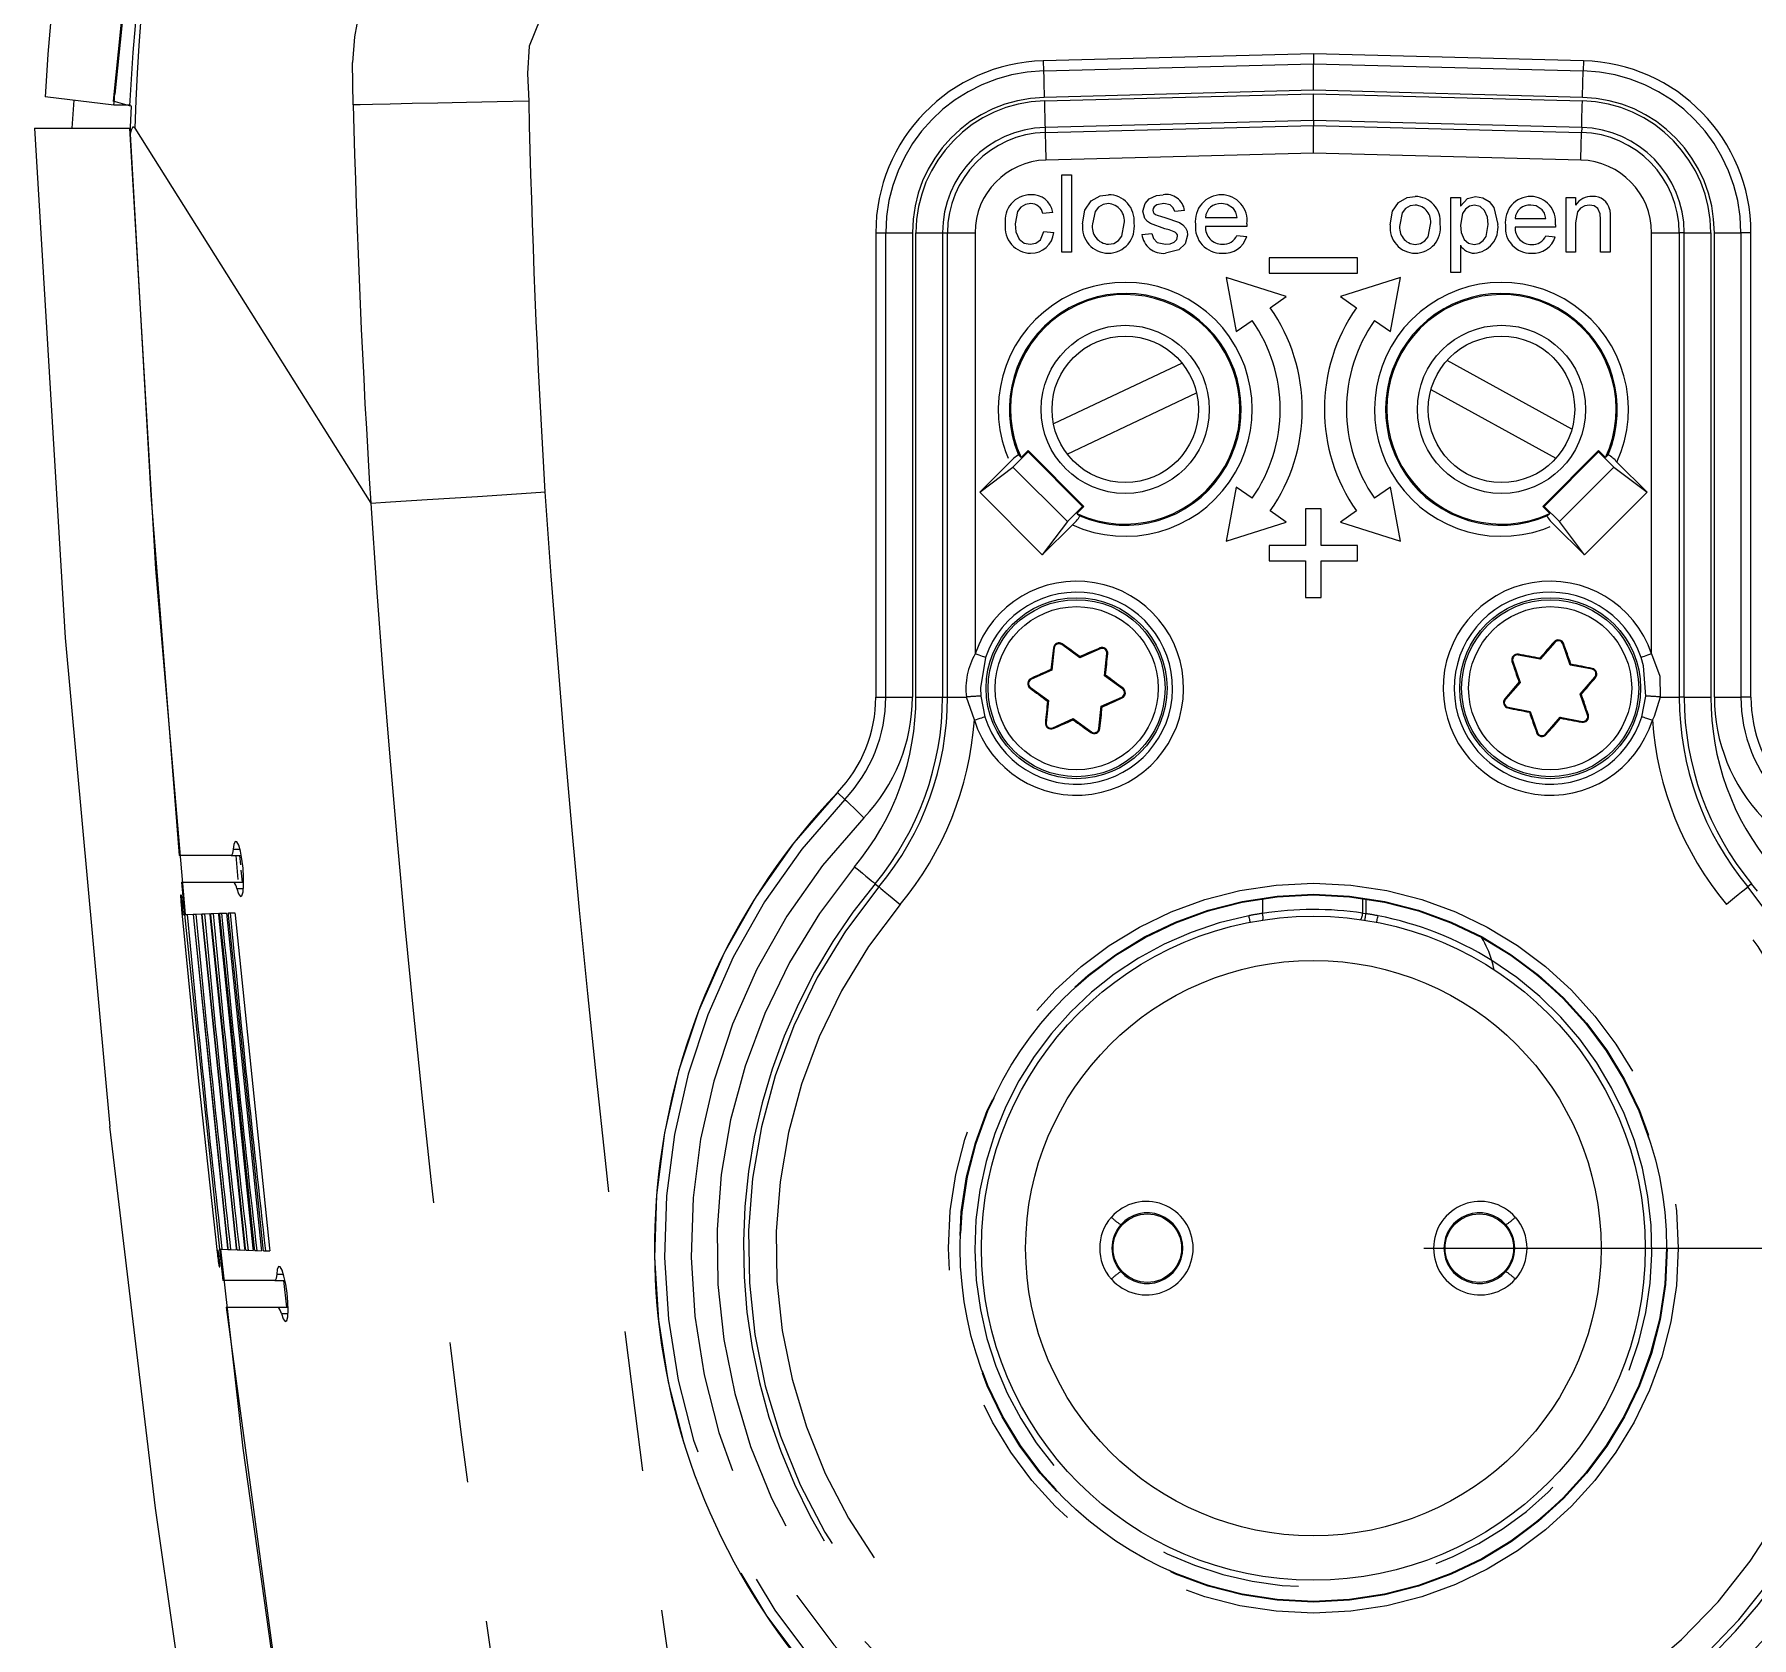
# Model space of a CAD drawing. Header units: millimetres. Extents: x 2 to 603, y 5 to 415.
# Drawn here: x 477.33 to 492.85, y 145.55 to 160.03 of the extents above; entities that cross this region are included whole.
import ezdxf

# ---------------------------------------------------------------- set-up
doc = ezdxf.new("R2010")
doc.units = ezdxf.units.MM
doc.linetypes.add('SLD-Durchgehend', pattern=[0])
doc.linetypes.add('SLD-Phantom', pattern=[12.7, 6.35, -1.27, 1.27, -1.27, 1.27, -1.27])
doc.styles.add('SLDTEXTSTYLE0', font='GOTHIC.TTF', dxfattribs={"width": 0.913})
doc.dimstyles.new('SLDDIMSTYLE2', dxfattribs={"dimtxt": 5, "dimasz": 3.302, "dimexe": 0, "dimexo": 0.0625, "dimgap": 1.25, "dimtad": 1, "dimdec": 0, "dimlfac": 5, "dimrnd": 1e-09, "dimzin": 12, "dimdsep": 46, "dimtxsty": 'SLDTEXTSTYLE0', "dimsah": 1, "dimcen": 0.09, "dimadec": 0, "dimazin": 3, "dimtfac": 1, "dimtdec": 0, "dimtofl": 0, "dimtmove": 0, "dimatfit": 3, "dimfxl": 0, "dimfrac": 2, "dimtolj": 1, "dimtzin": 12, "dimarcsym": 0})

# ---------------------------------------------------------------- blocks, each defined once
blk = doc.blocks.new('_D_9')
at = {"color": 7, "linetype": 'SLD-Durchgehend', "lineweight": 0}
for p, q in [((511.543, 149.066), (511.543, 162.311)), ((489.889, 149.066), (512.543, 149.066)), ((511.543, 137.942), (511.543, 149.066)), ((496.161, 137.942), (512.543, 137.942))]:
    blk.add_line(p, q, dxfattribs=at)
for points in [[(511.543, 149.066), (511.035, 145.764), (512.051, 145.764)], [(511.543, 137.942), (512.051, 141.244), (511.035, 141.244)]]:
    blk.add_solid(points, dxfattribs=at)
at = {"color": 7, "linetype": 'SLD-Durchgehend', "lineweight": 0, "insert": (505.156, 150.86, -91.708), "char_height": 5, "attachment_point": 1, "rotation": 90, "style": 'SLDTEXTSTYLE0'}
blk.add_mtext('56', dxfattribs=at)

msp = doc.modelspace()

# ---------------------------------------------------------------- linework, layer by layer
at = {"color": 7, "linetype": 'SLD-Durchgehend', "lineweight": 15}
for p, q in [((488.8893, 159.8596), (486.4487, 159.7957)), ((491.33, 159.7957), (488.8893, 159.8596)), ((488.8893, 159.8596), (488.8893, 159.7688)), ((486.4487, 159.7957), (486.4487, 159.7957)), ((488.8893, 159.5288), (488.8893, 159.7688)), ((491.33, 159.7957), (491.33, 159.7957)), ((478.0498, 159.3955), (477.428, 159.4698)), ((477.6878, 159.4387), (477.6701, 159.1858)), ((478.1906, 159.3872), (478.0423, 159.4311)), ((478.1995, 159.3955), (478.0498, 159.3955)), ((488.8893, 159.2564), (488.8893, 159.4964)), ((478.2077, 159.3858), (478.1906, 159.3872)), ((478.1955, 159.1317), (478.2077, 159.3858)), ((488.8893, 159.2564), (488.8893, 159.2113)), ((477.3306, 159.1858), (478.1901, 159.1858)), ((478.1901, 159.1858), (478.1981, 159.1858)), ((488.8893, 158.9613), (488.8893, 159.2113)), ((486.6155, 158.0658), (486.6155, 158.7641)), ((486.6155, 158.7641), (486.705, 158.7641)), ((486.705, 158.7641), (486.705, 158.0658)), ((490.131, 157.8835), (490.131, 158.5607)), ((490.131, 158.5607), (490.2178, 158.5607)), ((490.2178, 158.5607), (490.2178, 158.4821)), ((491.1728, 158.0658), (491.1728, 158.5607)), ((491.1728, 158.5607), (491.2596, 158.5607)), ((491.2596, 158.5607), (491.2596, 158.4916)), ((486.5349, 158.4239), (486.4454, 158.415)), ((487.7256, 158.4418), (487.6361, 158.4329)), ((487.9136, 158.3792), (488.2001, 158.3792)), ((490.7127, 158.3697), (490.9905, 158.3697)), ((491.2596, 158.3312), (491.2596, 158.0658)), ((491.4854, 158.0658), (491.4854, 158.3613)), ((491.5722, 158.3686), (491.5722, 158.0658)), ((484.9349, 158.2418), (484.9349, 154.0458)), ((484.9349, 158.2418), (484.9349, 158.2418)), ((486.4543, 158.2538), (486.5438, 158.2449)), ((487.3406, 158.227), (487.4302, 158.2359)), ((488.2892, 158.2986), (487.9136, 158.2986)), ((488.1991, 158.218), (488.2868, 158.2091)), ((491.0769, 158.2915), (490.7127, 158.2915)), ((490.9895, 158.2134), (491.0746, 158.2047)), ((492.8438, 154.0458), (492.8438, 158.2418)), ((486.705, 158.0658), (486.6155, 158.0658)), ((489.2893, 158.0158), (488.4893, 158.0158)), ((488.4893, 158.0158), (488.4893, 157.8758)), ((489.2893, 157.8758), (489.2893, 158.0158)), ((490.2178, 158.1279), (490.2178, 157.8835)), ((491.2596, 158.0658), (491.1728, 158.0658)), ((491.5722, 158.0658), (491.4854, 158.0658)), ((488.1012, 157.8368), (488.1927, 157.3484)), ((488.6435, 157.664), (488.1012, 157.8368)), ((488.4893, 157.8758), (489.2893, 157.8758)), ((489.6775, 157.8368), (489.1352, 157.664)), ((489.586, 157.3484), (489.6775, 157.8368)), ((490.2178, 157.8835), (490.131, 157.8835)), ((488.5, 157.5635), (488.6435, 157.664)), ((489.1352, 157.664), (489.2787, 157.5635)), ((488.1927, 157.3484), (488.3362, 157.4488)), ((489.4425, 157.4488), (489.586, 157.3484)), ((487.7026, 157.0633), (486.5408, 156.5151)), ((491.2262, 156.4665), (490.0972, 157.0879)), ((486.6653, 156.2421), (487.8342, 156.7937)), ((489.9525, 156.8251), (491.0815, 156.2037)), ((486.1461, 156.1682), (485.8741, 155.8963)), ((486.3125, 156.2605), (486.1746, 156.1226)), ((486.3125, 156.2728), (486.2489, 156.2092)), ((486.3125, 156.2605), (486.3125, 156.2728)), ((486.8164, 155.769), (486.3125, 156.2728)), ((486.804, 155.769), (486.3125, 156.2605)), ((491.4662, 156.2728), (490.9623, 155.769)), ((491.4662, 156.2605), (490.9747, 155.769)), ((491.4662, 156.2605), (491.4662, 156.2728)), ((491.5298, 156.2092), (491.4662, 156.2728)), ((491.6041, 156.1226), (491.4662, 156.2605)), ((491.9046, 155.8963), (491.6326, 156.1682)), ((485.8741, 155.8963), (486.1744, 156.1226)), ((486.1746, 156.1226), (486.1744, 156.1226)), ((486.1744, 156.1226), (486.6661, 155.6308)), ((486.1746, 156.1226), (486.6661, 155.6311)), ((491.1126, 155.6308), (491.6043, 156.1226)), ((491.1126, 155.6311), (491.6041, 156.1226)), ((491.6041, 156.1226), (491.6043, 156.1226)), ((491.6043, 156.1226), (491.9046, 155.8963)), ((486.4398, 155.3306), (485.8741, 155.8963)), ((488.1927, 155.9433), (488.1012, 155.4548)), ((488.3362, 155.8428), (488.1927, 155.9433)), ((489.586, 155.9433), (489.4425, 155.8428)), ((489.6775, 155.4548), (489.586, 155.9433)), ((491.9046, 155.8963), (491.3389, 155.3306)), ((480.3703, 155.7982), (480.371, 155.7976)), ((486.6661, 155.6311), (486.804, 155.769)), ((486.7527, 155.7053), (486.8164, 155.769)), ((486.804, 155.769), (486.8164, 155.769)), ((488.6435, 155.6276), (488.5, 155.7281)), ((488.8196, 155.7458), (488.8196, 155.4158)), ((488.9591, 155.7458), (488.8196, 155.7458)), ((488.9591, 155.4158), (488.9591, 155.7458)), ((489.2787, 155.7281), (489.1352, 155.6276)), ((490.9623, 155.769), (491.026, 155.7053)), ((490.9747, 155.769), (490.9623, 155.769)), ((490.9747, 155.769), (491.1126, 155.6311)), ((486.6661, 155.6308), (486.4398, 155.3306)), ((486.4398, 155.3306), (486.7117, 155.6025)), ((486.6661, 155.6311), (486.6661, 155.6308)), ((488.1012, 155.4548), (488.6435, 155.6276)), ((489.1352, 155.6276), (489.6775, 155.4548)), ((491.067, 155.6025), (491.3389, 155.3306)), ((491.1126, 155.6311), (491.1126, 155.6308)), ((491.3389, 155.3306), (491.1126, 155.6308)), ((488.4893, 155.4158), (488.4893, 155.2758)), ((488.8196, 155.4158), (488.4893, 155.4158)), ((489.2893, 155.4158), (488.9591, 155.4158)), ((489.2893, 155.2758), (489.2893, 155.4158)), ((488.4893, 155.2758), (488.8196, 155.2758)), ((488.8196, 155.2758), (488.8196, 154.9458)), ((488.9591, 155.2758), (489.2893, 155.2758)), ((488.9591, 154.9458), (488.9591, 155.2758)), ((488.8196, 154.9458), (488.9591, 154.9458)), ((486.5473, 154.4897), (486.5259, 154.2887)), ((486.7787, 154.4008), (486.6154, 154.5199)), ((486.9634, 154.4827), (486.7787, 154.4008)), ((487.0022, 154.2379), (487.0236, 154.4388)), ((490.9389, 154.3872), (490.7404, 154.4254)), ((491.0712, 154.5399), (490.9389, 154.3872)), ((491.2104, 154.3349), (491.1443, 154.5258)), ((486.5259, 154.2887), (486.3411, 154.2068)), ((486.5172, 154.295), (486.5259, 154.2887)), ((486.7798, 154.4115), (486.7787, 154.4008)), ((490.6917, 154.3691), (490.7578, 154.1781)), ((490.9354, 154.3973), (490.9389, 154.3872)), ((491.2175, 154.343), (491.2104, 154.3349)), ((491.4089, 154.2966), (491.2104, 154.3349)), ((486.3332, 154.1328), (486.4965, 154.0137)), ((487.012, 154.2422), (487.0022, 154.2379)), ((487.1655, 154.1189), (487.0022, 154.2379)), ((490.7578, 154.1781), (490.6255, 154.0254)), ((490.7473, 154.1802), (490.7578, 154.1781)), ((491.3009, 154.0735), (491.4332, 154.2262)), ((486.4965, 154.0137), (486.4751, 153.8128)), ((486.4867, 154.0094), (486.4965, 154.0137)), ((486.9514, 153.762), (486.9728, 153.9629)), ((486.9728, 153.9629), (487.1576, 154.0448)), ((486.9815, 153.9566), (486.9728, 153.9629)), ((491.367, 153.8826), (491.3009, 154.0735)), ((491.3114, 154.0715), (491.3009, 154.0735)), ((486.5353, 153.7689), (486.72, 153.8508)), ((486.7189, 153.8402), (486.72, 153.8508)), ((486.72, 153.8508), (486.8833, 153.7318)), ((490.6498, 153.955), (490.8483, 153.9168)), ((490.8412, 153.9087), (490.8483, 153.9168)), ((490.8483, 153.9168), (490.9144, 153.7258)), ((490.9875, 153.7117), (491.1198, 153.8645)), ((491.1233, 153.8544), (491.1198, 153.8645)), ((491.1198, 153.8645), (491.3183, 153.8263)), ((479.1094, 152.6133), (478.6396, 152.6133)), ((479.1094, 152.6133), (479.2003, 152.6133)), ((479.1507, 152.6133), (479.1704, 152.397)), ((479.1854, 152.6133), (479.1929, 152.5313)), ((479.1973, 152.4823), (479.2073, 152.3733)), ((478.6614, 152.3733), (478.6885, 152.0811)), ((478.6614, 152.3733), (479.1311, 152.3733)), ((479.1311, 152.3733), (479.222, 152.3733)), ((478.6789, 152.0757), (478.674, 152.126)), ((479.0234, 152.0927), (479.0672, 152.0943)), ((479.0839, 152.0949), (479.1017, 152.0955)), ((479.1017, 152.0955), (479.1433, 152.0969)), ((488.4293, 152.2241), (488.4293, 152.091)), ((478.6885, 152.0811), (478.7114, 152.0819)), ((478.6885, 152.0811), (479.0027, 149.0563)), ((478.7114, 152.0819), (478.7644, 152.0837)), ((478.7674, 152.0838), (478.7894, 152.0846)), ((478.7894, 152.0846), (478.8403, 152.0864)), ((478.8463, 152.0866), (478.8674, 152.0873)), ((478.8674, 152.0873), (478.9162, 152.089)), ((478.9253, 152.0893), (478.9454, 152.09)), ((478.9454, 152.09), (478.992, 152.0917)), ((479.0042, 152.0921), (479.0234, 152.0927)), ((488.4293, 152.091), (488.4294, 152.0897)), ((478.0111, 150.1649), (478.0119, 150.1649)), ((478.9958, 149.026), (478.993, 149.0515)), ((479.0027, 149.0563), (479.0352, 148.7733)), ((479.0027, 149.0563), (479.0258, 149.0555)), ((479.0258, 149.0555), (479.079, 149.0536)), ((479.0825, 149.0535), (479.1045, 149.0527)), ((479.1045, 149.0527), (479.1553, 149.0509)), ((479.1623, 149.0507), (479.1833, 149.05)), ((479.1833, 149.05), (479.2316, 149.0483)), ((479.262, 149.0472), (479.3079, 149.0456)), ((479.3219, 149.0451), (479.3408, 149.0445)), ((479.3408, 149.0445), (479.3835, 149.043)), ((479.4025, 149.0423), (479.4198, 149.0417)), ((479.4198, 149.0417), (479.46, 149.0403)), ((479.5041, 148.7733), (479.0352, 148.7733)), ((479.5041, 148.7733), (479.5949, 148.7733)), ((479.5826, 148.7733), (479.6107, 148.5333)), ((479.0633, 148.5333), (479.7718, 143.3064)), ((479.0633, 148.5333), (479.5321, 148.5333)), ((479.5321, 148.5333), (479.6229, 148.5333))]:
    msp.add_line(p, q, dxfattribs=at)
at = {"color": 7, "linetype": 'SLD-Phantom', "lineweight": 0}
for p, q in [((488.8893, 159.8596), (486.4487, 159.7957)), ((491.33, 159.7957), (488.8893, 159.8596)), ((486.4487, 159.7957), (486.451, 159.705)), ((486.451, 159.705), (488.8893, 159.7688)), ((488.8893, 159.7688), (491.3277, 159.705)), ((491.33, 159.7957), (491.3277, 159.705)), ((477.6881, 159.4387), (477.6704, 159.1858)), ((488.8893, 159.5288), (486.4573, 159.4651)), ((486.4582, 159.4328), (488.8893, 159.4964)), ((491.3214, 159.4651), (488.8893, 159.5288)), ((488.8893, 159.4964), (491.3205, 159.4328)), ((488.8893, 159.2564), (486.4644, 159.1929)), ((491.3143, 159.1929), (488.8893, 159.2564)), ((486.4644, 159.1929), (486.4656, 159.1478)), ((486.4656, 159.1478), (488.8893, 159.2113)), ((488.8893, 159.2113), (491.3131, 159.1478)), ((491.3143, 159.1929), (491.3131, 159.1478)), ((488.8893, 158.9613), (486.4722, 158.898)), ((491.3065, 158.898), (488.8893, 158.9613)), ((484.9349, 158.2418), (485.0256, 158.2418)), ((484.9349, 158.2418), (484.9349, 154.0458)), ((485.0256, 158.2418), (485.2655, 158.2418)), ((485.0256, 154.0458), (485.0256, 158.2418)), ((485.2655, 158.2418), (485.2655, 154.0458)), ((485.2979, 158.2418), (485.5379, 158.2418)), ((485.2979, 154.0458), (485.2979, 158.2418)), ((485.5379, 158.2418), (485.583, 158.2418)), ((485.5379, 158.2418), (485.5379, 154.0458)), ((485.583, 154.0458), (485.583, 158.2418)), ((485.583, 158.2418), (485.8329, 158.2418)), ((485.8329, 158.2418), (485.8329, 154.4356)), ((491.9458, 154.4356), (491.9458, 158.2418)), ((491.9458, 158.2418), (492.1957, 158.2418)), ((492.1957, 158.2418), (492.1957, 154.0458)), ((492.2408, 158.2418), (492.1957, 158.2418)), ((492.2408, 154.0458), (492.2408, 158.2418)), ((492.2408, 158.2418), (492.4808, 158.2418)), ((492.4808, 158.2418), (492.4808, 154.0458)), ((492.5132, 158.2418), (492.7531, 158.2418)), ((492.5132, 154.0458), (492.5132, 158.2418)), ((492.7531, 158.2418), (492.7531, 154.0458)), ((492.8438, 158.2418), (492.7531, 158.2418)), ((492.8438, 154.0458), (492.8438, 158.2418)), ((492.8438, 158.2418), (492.8438, 158.2418)), ((486.5395, 154.4905), (486.5473, 154.4897)), ((486.62, 154.5262), (486.6154, 154.5199)), ((486.9602, 154.4899), (486.9634, 154.4827)), ((487.0314, 154.438), (487.0236, 154.4388)), ((490.7419, 154.4331), (490.7404, 154.4254)), ((491.0652, 154.545), (491.0712, 154.5399)), ((491.1518, 154.5284), (491.1443, 154.5258)), ((490.6842, 154.3665), (490.6917, 154.3691)), ((491.4103, 154.3044), (491.4089, 154.2966)), ((486.3286, 154.1264), (486.3332, 154.1328)), ((486.338, 154.214), (486.3411, 154.2068)), ((487.1701, 154.1252), (487.1655, 154.1189)), ((491.4392, 154.2211), (491.4332, 154.2262)), ((484.9349, 154.0458), (485.0256, 154.0458)), ((484.9349, 154.0458), (484.9349, 154.0458)), ((485.0256, 154.0458), (485.2655, 154.0458)), ((485.2979, 154.0458), (485.5379, 154.0458)), ((485.5379, 154.0458), (485.583, 154.0458)), ((485.583, 154.0458), (485.7538, 154.0458)), ((485.8256, 153.8386), (485.7538, 154.0458)), ((485.8851, 154.0541), (485.921, 153.8683)), ((487.1607, 154.0376), (487.1576, 154.0448)), ((490.6195, 154.0305), (490.6255, 154.0254)), ((491.8577, 153.8683), (491.8936, 154.0541)), ((492.0249, 154.0458), (492.1957, 154.0458)), ((492.2408, 154.0458), (492.1957, 154.0458)), ((492.2408, 154.0458), (492.4808, 154.0458)), ((492.5132, 154.0458), (492.7531, 154.0458)), ((492.8438, 154.0458), (492.7531, 154.0458)), ((492.8438, 154.0458), (492.8438, 154.0458)), ((486.4673, 153.8136), (486.4751, 153.8128)), ((490.6484, 153.9473), (490.6498, 153.955)), ((491.3168, 153.8185), (491.3183, 153.8263)), ((491.3745, 153.8851), (491.367, 153.8826)), ((486.5385, 153.7617), (486.5353, 153.7689)), ((486.8787, 153.7254), (486.8833, 153.7318)), ((486.9592, 153.7611), (486.9514, 153.762)), ((490.9069, 153.7233), (490.9144, 153.7258)), ((490.9935, 153.7066), (490.9875, 153.7117)), ((484.5889, 153.1843), (484.6544, 153.1215)), ((479.1283, 152.6711), (479.1876, 152.6711)), ((479.1604, 152.3155), (479.2197, 152.3155)), ((484.9284, 152.3595), (484.963, 152.3307)), ((492.8503, 152.3595), (492.8156, 152.3307)), ((489.3346, 152.2262), (489.3346, 152.0945)), ((489.3346, 152.0945), (489.3643, 152.0887)), ((489.3643, 152.2219), (489.3643, 152.0887)), ((479.5214, 148.8311), (479.5806, 148.8311)), ((479.5629, 148.4755), (479.6221, 148.4755))]:
    msp.add_line(p, q, dxfattribs=at)
at = {"color": 7, "linetype": 'SLD-Durchgehend', "lineweight": 15, "flags": 128}
for points in [[(478.7148, 163.9807), (478.2737, 161.7214), (478.0423, 159.4311)], [(478.7363, 164.0308), (478.2938, 161.7883), (478.0569, 159.4953)], [(477.4535, 159.8544), (477.4364, 159.6114), (477.428, 159.4698)], [(477.3306, 159.1858), (477.6101, 154.5797), (478.0119, 150.1649)], [(478.1901, 159.1858), (478.4259, 155.2057), (478.6945, 152.0813)], [(478.2389, 159.1871), (478.2207, 159.1974), (478.2049, 159.1698), (478.1955, 159.1317)], [(478.1955, 159.1317), (478.3821, 155.8699), (478.6396, 152.6133)], [(478.2389, 159.1871), (479.4049, 157.3331), (480.3703, 155.7982)], [(486.3347, 158.5045), (486.2868, 158.4968), (486.245, 158.4721), (486.2156, 158.4335), (486.1947, 158.3214)], [(486.8035, 158.321), (486.8239, 158.4467), (486.8803, 158.529)], [(486.8803, 158.529), (486.9628, 158.5749), (487.0365, 158.5851)], [(487.0365, 158.5045), (486.9884, 158.4965), (486.9465, 158.4716), (486.9161, 158.4334), (486.893, 158.3213)], [(487.3496, 158.4371), (487.3679, 158.5068), (487.4057, 158.5493)], [(487.4057, 158.5493), (487.473, 158.5786), (487.5306, 158.5851)], [(487.5372, 158.5045), (487.4748, 158.4947), (487.4498, 158.4755), (487.4418, 158.4618), (487.4391, 158.4462)], [(487.6361, 158.4329), (487.623, 158.468), (487.5949, 158.4929), (487.5372, 158.5045)], [(488.1672, 158.4617), (488.1112, 158.4968), (488.0595, 158.5045)], [(488.2001, 158.3792), (488.1886, 158.4284), (488.1672, 158.4617)], [(489.5841, 158.3132), (489.6039, 158.4352), (489.6585, 158.515)], [(489.6585, 158.515), (489.7385, 158.5595), (489.8101, 158.5694)], [(489.8101, 158.4912), (489.7634, 158.4835), (489.7227, 158.4593), (489.6933, 158.4223), (489.6709, 158.3135)], [(490.2178, 158.4821), (490.2829, 158.5515), (490.3554, 158.5694)], [(490.3458, 158.4912), (490.3011, 158.481), (490.2643, 158.4533), (490.238, 158.4155), (490.2178, 158.3092)], [(490.4696, 158.3157), (490.463, 158.3826), (490.4359, 158.4437), (490.3965, 158.4784), (490.3458, 158.4912)], [(490.3554, 158.5694), (490.4218, 158.5583), (490.4795, 158.5238), (490.521, 158.4708), (490.5564, 158.3169)], [(490.9586, 158.4497), (490.9043, 158.4838), (490.8542, 158.4912)], [(491.3862, 158.4912), (491.3433, 158.4847), (491.305, 158.4645), (491.2775, 158.4313), (491.2596, 158.3312)], [(491.4854, 158.3613), (491.4818, 158.4138), (491.4608, 158.4613), (491.4267, 158.4842), (491.3862, 158.4912)], [(486.1947, 158.3214), (486.2015, 158.2491), (486.2307, 158.1832), (486.2756, 158.1486), (486.3312, 158.1374)], [(487.0365, 158.1374), (487.0851, 158.1457), (487.1269, 158.1716), (487.1571, 158.2105), (487.1795, 158.3239)], [(487.5482, 158.2775), (487.4174, 158.3237), (487.3892, 158.3438), (487.3674, 158.3707), (487.3496, 158.4371)], [(487.4391, 158.4462), (487.4421, 158.4304), (487.4485, 158.4195)], [(487.4485, 158.4195), (487.4637, 158.4062), (487.478, 158.399)], [(487.478, 158.399), (487.5158, 158.3877), (487.5457, 158.3794)], [(487.5457, 158.3794), (487.6806, 158.3332), (487.7104, 158.3137), (487.7341, 158.2871), (487.7483, 158.2545), (487.7525, 158.2191)], [(488.2896, 158.3215), (488.2894, 158.3087), (488.2892, 158.2986)], [(489.8101, 158.1353), (489.8571, 158.1433), (489.8977, 158.1684), (489.927, 158.2061), (489.9487, 158.3161)], [(490.2178, 158.3092), (490.2243, 158.2424), (490.2512, 158.1813), (490.2913, 158.1474), (490.3422, 158.1353)], [(490.3422, 158.1353), (490.3872, 158.1445), (490.4248, 158.1711), (490.4508, 158.2091), (490.4696, 158.3157)], [(490.9905, 158.3697), (490.9794, 158.4174), (490.9586, 158.4497)], [(491.0773, 158.3138), (491.0771, 158.3013), (491.0769, 158.2915)], [(491.5677, 158.4497), (491.5716, 158.4044), (491.5722, 158.3686)], [(486.3312, 158.1374), (486.3825, 158.1471), (486.4244, 158.178), (486.4543, 158.2538)], [(487.4302, 158.2359), (487.4453, 158.1894), (487.4792, 158.1546), (487.5535, 158.1374)], [(487.6323, 158.2513), (487.5857, 158.2674), (487.5482, 158.2775)], [(487.7525, 158.2191), (487.7312, 158.1423), (487.6742, 158.0866), (487.5526, 158.0569)], [(487.5535, 158.1374), (487.5943, 158.1411), (487.6321, 158.1563), (487.6543, 158.1794), (487.6629, 158.21)], [(480.371, 155.7976), (480.5478, 155.8089), (480.8821, 155.8305), (481.3363, 155.8597), (481.9075, 155.8964), (481.9454, 155.8989)], [(479.1604, 152.3155), (479.1769, 152.2667), (479.1931, 152.2444), (479.207, 152.2512), (479.2171, 152.2861), (479.2222, 152.3442), (479.2219, 152.4181), (479.2164, 152.4995), (479.2065, 152.5804), (479.193, 152.6524), (479.1771, 152.7074), (479.1608, 152.7383), (479.146, 152.7407), (479.1345, 152.7141), (479.1283, 152.6711)], [(479.1283, 152.6711), (479.1224, 152.6327), (479.1131, 152.6145), (479.1094, 152.6133)], [(478.6598, 152.2542), (478.6579, 152.2544), (478.6559, 152.2546), (478.6521, 152.2551)], [(478.6618, 152.126), (478.8147, 150.5752), (478.9836, 149.026)], [(479.0672, 152.0943), (479.3809, 149.0658), (479.3835, 149.043)], [(479.4025, 149.0423), (479.3998, 149.0658), (479.0857, 152.0753), (479.0839, 152.0949)], [(479.1433, 152.0969), (479.1454, 152.0741), (479.4571, 149.0658), (479.46, 149.0403)], [(478.7644, 152.0837), (478.7646, 152.0818), (479.0776, 149.0658), (479.079, 149.0536)], [(479.0825, 149.0535), (479.0811, 149.0658), (478.7676, 152.0817), (478.7674, 152.0838)], [(478.8403, 152.0864), (478.8409, 152.0802), (479.1536, 149.0658), (479.1553, 149.0509)], [(479.1623, 149.0507), (479.1606, 149.0658), (478.8469, 152.0801), (478.8463, 152.0866)], [(478.9162, 152.089), (478.9172, 152.0787), (479.2296, 149.0658), (479.2316, 149.0483)], [(479.2421, 149.0479), (479.2401, 149.0658), (478.9263, 152.0785), (478.9253, 152.0893)], [(478.992, 152.0917), (478.9934, 152.0771), (479.3056, 149.0658), (479.3079, 149.0456)], [(479.3219, 149.0451), (479.3196, 149.0658), (479.0056, 152.0769), (479.0042, 152.0921)], [(478.0111, 150.1649), (478.4219, 146.7168), (478.9372, 143.1189)], [(479.0131, 149.0559), (479.2158, 147.26), (479.7699, 143.3002)], [(479.2421, 149.0479), (479.2521, 149.0476), (479.262, 149.0472)], [(479.0008, 148.8968), (479.0026, 148.897), (479.0045, 148.8972), (479.0083, 148.8977)], [(479.5629, 148.4755), (479.5807, 148.4267), (479.5975, 148.4043), (479.6113, 148.4114), (479.6203, 148.4464), (479.6238, 148.5042), (479.6216, 148.5776), (479.6141, 148.6587), (479.6021, 148.7397), (479.5866, 148.812), (479.5693, 148.8674), (479.5521, 148.8984), (479.5371, 148.9006), (479.5264, 148.8739), (479.5214, 148.8311)], [(479.5214, 148.8311), (479.5165, 148.7929), (479.5078, 148.7746), (479.5041, 148.7733)]]:
    msp.add_lwpolyline(points, dxfattribs=at)
at = {"color": 7, "linetype": 'SLD-Phantom', "lineweight": 0, "flags": 128}
for points in [[(482.5853, 160.5182), (482.318, 160.4824), (482.0767, 160.3578), (481.8995, 160.1668), (481.8033, 159.9289), (481.7879, 159.6803), (481.7985, 159.4295)], [(480.2126, 159.3976), (480.2048, 159.7792), (480.2048, 159.7792)], [(486.451, 159.705), (486.4512, 159.6993), (486.4516, 159.685), (486.4521, 159.6624), (486.4529, 159.6326), (486.4539, 159.5965), (486.4549, 159.5555), (486.4561, 159.5112), (486.4573, 159.4651)], [(491.3214, 159.4651), (491.3226, 159.5112), (491.3237, 159.5555), (491.3248, 159.5965), (491.3258, 159.6326), (491.3265, 159.6624), (491.3271, 159.685), (491.3275, 159.6993), (491.3277, 159.705)], [(481.7985, 159.4295), (481.5122, 159.4238), (481.2352, 159.4182), (480.9764, 159.413), (480.7441, 159.4083), (480.5458, 159.4043), (480.388, 159.4011), (480.2757, 159.3988), (480.2126, 159.3976)], [(486.4582, 159.4328), (486.4594, 159.3867), (486.4605, 159.3424), (486.4616, 159.3014), (486.4625, 159.2653), (486.4633, 159.2355), (486.4639, 159.2129), (486.4643, 159.1986), (486.4644, 159.1929)], [(491.3143, 159.1929), (491.3144, 159.1986), (491.3148, 159.2129), (491.3154, 159.2355), (491.3162, 159.2653), (491.3171, 159.3014), (491.3182, 159.3424), (491.3193, 159.3867), (491.3205, 159.4328)], [(486.4656, 159.1478), (486.4658, 159.1419), (486.4662, 159.127), (486.4668, 159.1035), (486.4676, 159.0724), (486.4686, 159.0348), (486.4697, 158.9921), (486.4709, 158.9459), (486.4722, 158.898)], [(491.3065, 158.898), (491.3078, 158.9459), (491.309, 158.9921), (491.3101, 159.0348), (491.3111, 159.0724), (491.3119, 159.1035), (491.3125, 159.127), (491.3129, 159.1419), (491.3131, 159.1478)], [(485.9276, 154.4036), (485.9254, 154.4044), (485.9197, 154.4063), (485.9108, 154.4093), (485.899, 154.4133), (485.8847, 154.4181), (485.8686, 154.4236), (485.8511, 154.4295), (485.8329, 154.4356)], [(491.9458, 154.4356), (491.9276, 154.4295), (491.9101, 154.4236), (491.894, 154.4181), (491.8797, 154.4133), (491.8679, 154.4093), (491.859, 154.4063), (491.8533, 154.4044), (491.8511, 154.4036)], [(491.9458, 154.4356), (492.0202, 154.2344), (492.0249, 154.0458)], [(485.9276, 154.4036), (485.8821, 154.1307), (485.8851, 154.0541)], [(491.8936, 154.0541), (491.8726, 154.329), (491.8511, 154.4036)], [(492.0249, 154.0458), (491.9695, 153.8699), (491.9531, 153.8386)], [(485.8256, 153.8386), (485.8439, 153.8443), (485.8615, 153.8498), (485.8778, 153.8548), (485.8922, 153.8593), (485.9041, 153.863), (485.913, 153.8658), (485.9188, 153.8676), (485.921, 153.8683)], [(491.8577, 153.8683), (491.8599, 153.8676), (491.8657, 153.8658), (491.8746, 153.863), (491.8865, 153.8593), (491.9009, 153.8548), (491.9172, 153.8498), (491.9348, 153.8443), (491.9531, 153.8386)], [(484.6544, 153.1215), (484.6585, 153.1176), (484.6689, 153.1077), (484.6852, 153.0921), (484.7068, 153.0714), (484.7328, 153.0465), (484.7624, 153.0181), (484.7944, 152.9874), (484.8277, 152.9556)], [(484.7439, 152.5129), (484.7793, 152.4835), (484.8134, 152.4551), (484.8449, 152.4289), (484.8727, 152.4058), (484.8956, 152.3867), (484.913, 152.3723), (484.924, 152.3631), (484.9284, 152.3595)], [(484.963, 152.3307), (484.9676, 152.3269), (484.9791, 152.3173), (484.9971, 152.3023), (485.0211, 152.2824), (485.05, 152.2584), (485.0828, 152.2311), (485.1183, 152.2016), (485.1552, 152.1709)], [(492.8156, 152.3307), (492.8111, 152.3269), (492.7996, 152.3173), (492.7815, 152.3023), (492.7576, 152.2824), (492.7287, 152.2584), (492.6959, 152.2311), (492.6604, 152.2016), (492.6235, 152.1709)], [(488.3051, 152.0695), (488.3073, 152.058), (488.3094, 152.047), (488.3114, 152.0368), (488.3132, 152.0279), (488.3146, 152.0205), (488.3156, 152.0151), (488.3163, 152.0118), (488.3165, 152.0106)], [(489.355, 152.0295), (489.3551, 152.0306), (489.3557, 152.034), (489.3565, 152.0395), (489.3577, 152.0468), (489.3591, 152.0558), (489.3607, 152.0661), (489.3624, 152.0772), (489.3643, 152.0887)], [(489.4622, 152.0106), (489.4624, 152.0118), (489.4631, 152.0151), (489.4641, 152.0205), (489.4655, 152.0279), (489.4673, 152.0368), (489.4693, 152.047), (489.4714, 152.058), (489.4736, 152.0695)]]:
    msp.add_lwpolyline(points, dxfattribs=at)
at = {"color": 7, "linetype": 'SLD-Durchgehend', "lineweight": 15}
for centre, radius in [((487.1893, 156.6458), 0.7599), ((490.5893, 156.6458), 0.7599), ((487.1893, 156.6458), 0.6616), ((490.5893, 156.6458), 0.6616), ((486.7493, 154.1258), 0.8176), ((486.7493, 154.1258), 0.8), ((491.0293, 154.1258), 0.8176), ((491.0293, 154.1258), 0.8), ((488.8893, 149.0658), 3.1916), ((488.8893, 149.0658), 3), ((488.8893, 149.0658), 2.6), ((487.3893, 149.0658), 0.3095), ((490.3893, 149.0658), 0.3095)]:
    msp.add_circle(centre, radius, dxfattribs=at)
at = {"color": 7, "linetype": 'SLD-Phantom', "lineweight": 0}
for centre, radius in [((486.7493, 154.1258), 0.7369), ((491.0293, 154.1258), 0.7369), ((488.8893, 149.0658), 3.2983), ((488.8893, 149.0658), 3.1983), ((488.8893, 149.0658), 3.1917)]:
    msp.add_circle(centre, radius, dxfattribs=at)
at = {"color": 7, "linetype": 'SLD-Durchgehend', "lineweight": 15}
for centre, radius, start, end in [((500.3335, 158.149), 22.9434, 159.08161, 175.73731), ((486.4893, 158.2418), 1.5544, 91.5, 180), ((491.2893, 158.2418), 1.5544, 0, 88.5), ((476.0873, 159.585), 1.9716, 354.48359, 357.39169), ((486.3352, 158.3526), 0.2325, 90.26589, 188.29864), ((486.3474, 158.396), 0.1895, 8.46233, 94.02371), ((486.3377, 158.3951), 0.1095, 10.47159, 91.5757), ((487.0365, 158.3514), 0.2337, 354.27546, 89.99824), ((487.0268, 158.3499), 0.1549, 350.34562, 86.3871), ((487.5582, 158.4184), 0.169, 7.98448, 99.4153), ((488.0604, 158.3469), 0.2382, 90.10425, 187.29174), ((488.0494, 158.3687), 0.1362, 85.72701, 175.60215), ((488.0552, 158.3491), 0.236, 353.28495, 88.8626), ((489.8101, 158.3428), 0.2266, 354.27565, 89.99777), ((489.8006, 158.3413), 0.1502, 350.34565, 86.38697), ((490.855, 158.3384), 0.231, 90.10464, 187.29143), ((490.8443, 158.3596), 0.132, 85.72696, 175.60214), ((490.85, 158.3405), 0.2289, 353.28518, 88.86224), ((491.403, 158.3987), 0.1708, 87.52983, 147.03541), ((491.4239, 158.4238), 0.1461, 10.19606, 95.30893), ((486.3361, 158.2896), 0.2328, 172.75286, 269.55827), ((487.0371, 158.2922), 0.2354, 172.9906, 269.86075), ((487.0463, 158.293), 0.1558, 169.54649, 266.42052), ((487.0366, 158.2921), 0.2352, 269.98448, 8.81299), ((488.0579, 158.2919), 0.2351, 173.95029, 271.66293), ((489.8106, 158.2854), 0.2283, 172.99054, 269.86073), ((489.8195, 158.2861), 0.1511, 169.54638, 266.42063), ((489.8101, 158.2852), 0.2281, 269.9843, 8.8131), ((490.3281, 158.2868), 0.2303, 274.27075, 7.50332), ((490.8526, 158.285), 0.228, 173.95024, 271.66296), ((486.3381, 158.2634), 0.2065, 268.93481, 354.86189), ((487.5305, 158.2464), 0.1909, 185.856, 276.64004), ((487.6171, 158.208), 0.0459, 2.56414, 70.614), ((488.0663, 158.2903), 0.1529, 176.90627, 269.92577), ((488.0849, 158.2656), 0.2097, 264.47532, 344.35795), ((488.0754, 158.2721), 0.135, 266.02416, 336.3805), ((490.8607, 158.2835), 0.1483, 176.90622, 269.9258), ((490.8788, 158.2596), 0.2034, 264.47541, 344.35769), ((490.8696, 158.2659), 0.1309, 266.02416, 336.38078), ((490.3465, 158.2095), 0.1524, 212.36309, 269.4966), ((487.1893, 156.6458), 1.0369, 245.09485, 204.90515), ((490.5893, 156.6458), 1.0369, 335.09485, 294.90515), ((487.1893, 156.6458), 1.6, 325, 35), ((490.5893, 156.6458), 1.6, 145, 215), ((487.1893, 156.6458), 1.4, 325, 35), ((490.5893, 156.6458), 1.4, 145, 215), ((486.4079, 155.9401), 0.3473, 121.67949, 138.94388), ((491.433, 156.0135), 0.2525, 37.7768, 61.59982), ((486.5571, 155.8021), 0.2525, 307.776, 331.60042), ((491.295, 155.8644), 0.3473, 211.67935, 228.94422), ((486.7493, 154.1258), 0.8674, 197.27222, 161.3212), ((518.5348, 150.7431), 32.214, 173.31981, 173.66969), ((486.5903, 154.4845), 0.0512, 54.5007, 173.31615), ((486.5901, 154.4851), 0.043, 53.90839, 173.90839), ((467.9038, 128.2901), 32.2278, 54.14713, 54.49685), ((499.7007, 124.9349), 32.1841, 113.31968, 113.66988), ((486.9805, 154.4429), 0.0512, 354.50077, 113.31586), ((486.9809, 154.4434), 0.043, 353.90839, 113.90839), ((454.9941, 157.5245), 32.1856, 354.14695, 354.49714), ((490.7328, 154.3827), 0.0512, 79.69, 198.50513), ((490.7323, 154.3831), 0.043, 79.0975, 199.0975), ((484.9767, 122.7527), 32.2007, 79.33607, 79.68609), ((515.1775, 133.2189), 32.1901, 138.50885, 138.85899), ((491.1036, 154.5111), 0.0512, 19.69011, 138.50489), ((491.1037, 154.5117), 0.043, 19.0975, 139.0975), ((460.8124, 143.6737), 32.2226, 19.33622, 19.686), ((499.6881, 124.9157), 32.1965, 114.14692, 114.49699), ((521.2035, 164.5833), 32.184, 198.50877, 198.85897), ((484.9835, 122.6896), 32.2613, 78.50918, 78.85855), ((491.4007, 154.2544), 0.043, 319.0975, 79.0975), ((491.4001, 154.2542), 0.0512, 319.68986, 78.50517), ((486.3592, 154.1675), 0.0512, 114.5012, 233.31543), ((486.3586, 154.1675), 0.043, 113.90839, 233.90839), ((505.5541, 179.9379), 32.1847, 233.31972, 233.66992), ((467.9381, 128.305), 32.1956, 53.3197, 53.66977), ((487.1401, 154.0841), 0.043, 293.90839, 53.90839), ((487.1395, 154.0842), 0.0512, 294.50092, 53.31567), ((515.1963, 133.1777), 32.2313, 139.33633, 139.68602), ((466.8866, 175.0534), 32.1996, 319.33609, 319.68612), ((483.6893, 154.0458), 1.2456, 316.23826, 0), ((518.5033, 150.7273), 32.1844, 174.14696, 174.49715), ((454.9879, 157.5057), 32.1899, 353.31974, 353.66987), ((473.8096, 183.338), 32.1988, 294.14701, 294.49705), ((490.6586, 153.9974), 0.0512, 139.68986, 258.50517), ((490.658, 153.9972), 0.043, 139.0975, 259.0975), ((460.8403, 143.6633), 32.1997, 18.50882, 18.85885), ((494.0893, 154.0458), 1.2456, 180, 223.76174), ((486.5182, 153.8087), 0.0512, 174.50077, 293.31586), ((486.5178, 153.8082), 0.043, 173.90839, 293.90839), ((473.7883, 183.3391), 32.2085, 293.31981, 293.66975), ((505.5882, 179.9524), 32.2165, 234.14716, 234.497), ((497.0657, 185.5151), 32.2135, 258.50903, 258.85891), ((521.2267, 164.571), 32.2019, 199.33611, 199.68611), ((466.8924, 175.0229), 32.1752, 318.5087, 318.859), ((497.0872, 185.5271), 32.2293, 259.33622, 259.68593), ((491.3259, 153.8689), 0.0512, 259.68987, 18.50526), ((491.3264, 153.8685), 0.043, 259.0975, 19.0975), ((486.9084, 153.7671), 0.0512, 234.50008, 353.31633), ((486.9086, 153.7665), 0.043, 233.90839, 353.90839), ((490.9551, 153.7405), 0.0512, 199.68885, 318.50615), ((490.955, 153.7399), 0.043, 199.0975, 319.0975), ((488.8893, 149.0658), 5.9545, 136.23826, 0), ((480.6828, 152.3422), 2.0326, 182.45526, 186.10728), ((477.1242, 152.019), 1.5535, 3.94651, 8.70513), ((479.0597, 152.3007), 0.1019, 8.36396, 45.45796), ((628.0351, 166.0658), 149.5873, 185.35881, 186.534832), ((628.0351, 166.0658), 149.9771, 185.350068, 186.51248), ((628.0351, 166.0658), 149.8992, 185.351812, 186.516939), ((628.0351, 166.0658), 149.8213, 185.353557, 186.521402), ((628.0351, 166.0658), 149.7433, 185.355305, 186.52587), ((628.0351, 166.0658), 149.6654, 185.357054, 186.530342), ((488.2787, 152.0486), 0.1563, 353.57137, 15.26566), ((489.6267, 151.4043), 0.914, 16.64624, 30.6511), ((489.6264, 151.4043), 0.9143, 11.19841, 16.64546), ((487.3893, 149.0658), 0.32, 221.50578, 138.49422), ((490.3893, 149.0658), 0.32, 41.50578, 318.49422), ((487.3893, 149.0658), 0.32, 138.49422, 221.50578), ((490.3893, 149.0658), 0.32, 318.49422, 41.50578), ((480.5012, 149.1618), 1.5236, 185.11361, 190.01803), ((476.8814, 148.7565), 2.1315, 3.79772, 7.2621), ((479.4594, 148.4574), 0.1051, 9.9199, 46.23781)]:
    msp.add_arc(centre, radius, start, end, dxfattribs=at)
at = {"color": 7, "linetype": 'SLD-Phantom', "lineweight": 0}
for centre, radius, start, end in [((503.7995, 157.9808), 25.6475, 168.20301, 176.85653), ((499.6422, 158.5442), 21.413, 167.6223, 178.27947), ((482.5307, 159.7069), 2.327, 89.42138, 178.21833), ((486.4893, 158.2418), 1.4637, 91.5, 180), ((491.2893, 158.2418), 1.4637, 0, 88.5), ((574.9724, 161.7632), 94.7893, 181.430086, 183.60836), ((571.4468, 161.3915), 89.6698, 181.253731, 183.511801), ((486.4893, 158.2418), 1.2238, 91.5, 180), ((486.4893, 158.2418), 1.1914, 91.5, 180), ((491.2893, 158.2418), 1.1914, 0, 88.5), ((491.2893, 158.2418), 1.2238, 0, 88.5), ((486.4893, 158.2418), 0.9515, 91.5, 180), ((486.4893, 158.2418), 0.9064, 91.5, 180), ((491.2893, 158.2418), 0.9064, 0, 88.5), ((491.2893, 158.2418), 0.9515, 0, 88.5), ((486.4893, 158.2418), 0.6565, 91.5, 180), ((491.2893, 158.2418), 0.6565, 0, 88.5), ((487.1893, 156.6458), 1.1474, 245.40229, 204.59771), ((487.1893, 156.6458), 1.0474, 246.94682, 203.05318), ((490.5893, 156.6458), 1.1474, 335.40229, 294.59771), ((490.5893, 156.6458), 1.0474, 336.94682, 293.05318), ((626.7191, 165.8596), 145.1159, 183.93585, 188.725484), ((620.498, 165.1786), 140.4413, 183.829767, 188.835934), ((486.7493, 154.1258), 0.9674, 197.27222, 161.3212), ((491.0293, 154.1258), 0.9674, 18.6788, 342.72778), ((491.0293, 154.1258), 0.8674, 18.6788, 342.72778), ((486.3765, 154.1225), 0.6274, 150.05276, 187.0205), ((483.6893, 154.0458), 1.3363, 316.23826, 0), ((482.9005, 154.0458), 2.3975, 320.25535, 0), ((483.6893, 154.0458), 1.5762, 316.23826, 0), ((482.9005, 154.0458), 2.6374, 320.25535, 0), ((482.9005, 154.0458), 2.6825, 320.25535, 0), ((485.9053, 152.6877), 1.3665, 90.84855, 96.36452), ((491.8734, 152.6877), 1.3665, 83.63548, 89.15145), ((494.8782, 154.0458), 2.6825, 180, 219.74465), ((494.8782, 154.0458), 2.6374, 180, 219.74465), ((494.8782, 154.0458), 2.3975, 180, 219.74465), ((494.0893, 154.0458), 1.5762, 180, 223.76174), ((494.0893, 154.0458), 1.3363, 180, 223.76174), ((482.9005, 154.0458), 2.9324, 320.25535, 355.94826), ((494.8782, 154.0458), 2.9324, 184.05174, 219.74465), ((488.8893, 149.0658), 5.9544, 136.23826, 43.76174), ((488.8893, 149.0658), 5.8637, 136.23826, 43.76174), ((488.8893, 149.0658), 5.6238, 136.23826, 43.76174), ((488.8893, 149.0658), 5.3914, 140.25535, 39.74465), ((488.8893, 149.0658), 5.1515, 140.25535, 254.23061), ((488.8893, 149.0658), 5.1064, 140.25535, 39.74465), ((488.8893, 149.0658), 5.1515, 285.76939, 39.74465), ((488.8893, 149.0658), 4.8565, 140.25535, 39.74465), ((488.8982, 149.0658), 3.06, 81.80183, 98.81255), ((489.222, 152.0954), 0.1126, 327.66912, 359.57043), ((488.8893, 149.0658), 3.06, 101.00787, 58.18837), ((488.8893, 149.0658), 3.06, 98.64587, 101.00787), ((488.8893, 149.0658), 3.06, 78.99213, 81.07152), ((488.8893, 149.0658), 3.06, 58.18837, 78.99213), ((487.3805, 149.0658), 0.4225, 221.50578, 138.49422), ((490.3982, 149.0658), 0.4225, 41.50578, 318.49422), ((487.3815, 149.0658), 0.4233, 138.58954, 221.41046), ((487.4035, 149.6858), 0.4804, 225.0484, 238.11025), ((490.3752, 149.6858), 0.4804, 301.88975, 314.9516), ((490.3972, 149.0658), 0.4233, 318.58954, 41.41046), ((487.4035, 148.4458), 0.4804, 121.88975, 134.9516), ((490.3752, 148.4458), 0.4804, 45.0484, 58.11025)]:
    msp.add_arc(centre, radius, start, end, dxfattribs=at)
at = {"color": 7, "linetype": 'SLD-Durchgehend', "lineweight": 15}
for centre, major_axis, start_param, end_param in [((486.9731, 156.8621), (0.7225, -0.7225), 4.6284751, 4.6630259), ((490.8056, 156.8621), (0.7225, 0.7225), 4.761752, 4.7963029), ((487.4056, 156.4296), (-0.7225, 0.7225), 1.6201594, 1.6547102), ((490.3731, 156.4296), (0.7225, 0.7225), 4.6284751, 4.6630259)]:
    msp.add_ellipse(centre, major_axis=major_axis, ratio=0.954157, start_param=start_param, end_param=end_param, dxfattribs=at)

# ---------------------------------------------------------------- dimensions: what is measured, and where the dimension line sits
at = {"color": 7, "linetype": 'SLD-Durchgehend', "lineweight": 0}
dim = msp.add_linear_dim(base=(511.5427, 149.0658), p1=(495.1612, 137.9415), p2=(488.8893, 149.0658), angle=90, dimstyle='SLDDIMSTYLE2', dxfattribs=at)
dim.commit()
dim.dimension.update_dxf_attribs({"geometry": '_D_9', "text_midpoint": (511.5427, 156.5854), "dimtype": 160})

doc.saveas('drawing.dxf')
